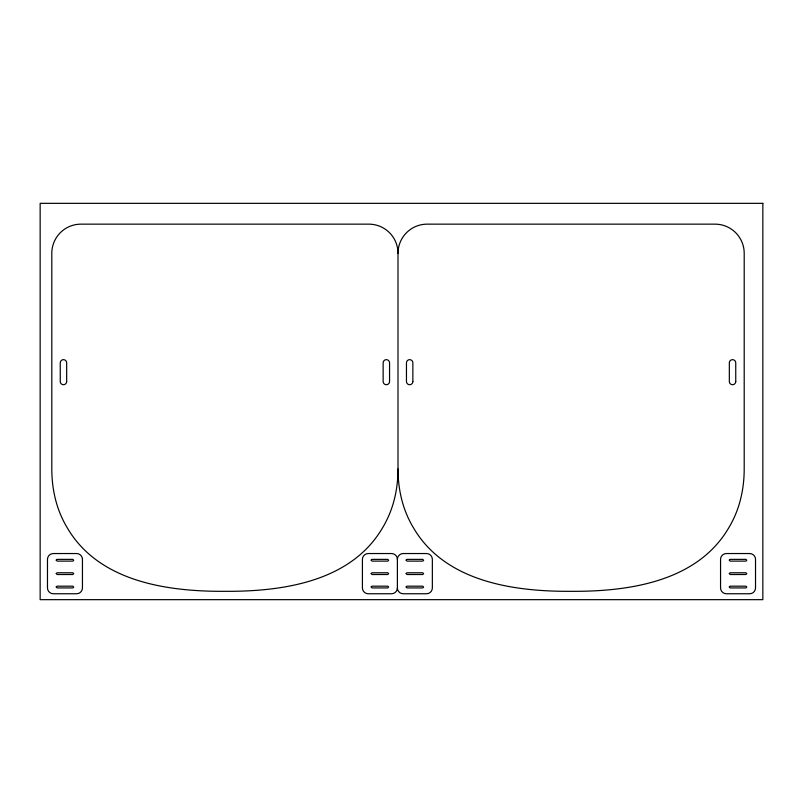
<?xml version="1.0" encoding="UTF-8"?>
<svg xmlns="http://www.w3.org/2000/svg" width="803" height="803" viewBox="0 0 803 803"><rect width="100%" height="100%" fill="white"/><g stroke="black" fill="none" stroke-linecap="round" stroke-linejoin="round"><path stroke-width="1.2" d="M397.385 559.37L397.385 587.726A5.832 5.832 0 0 1 391.563 593.758L368.246 593.758A5.832 5.832 0 0 1 362.414 587.926L362.414 559.37A5.832 5.832 0 0 1 368.246 553.538L391.563 553.538A5.832 5.832 0 0 1 397.385 559.37A5.832 5.832 0 0 1 403.216 553.538L426.523 553.538A5.832 5.832 0 0 1 432.355 559.37L432.355 587.726A5.832 5.832 0 0 1 426.523 593.758L403.216 593.758A5.832 5.832 0 0 1 397.385 587.926M398.007 468.932C397.987 483.647 395.618 498.422 390.248 512.163A104.912 104.912 0 0 1 382.178 528.444C350.359 582.045 281.793 591.66 224.9 591.319C168.018 591.66 99.452 582.045 67.633 528.444A104.912 104.912 0 0 1 59.563 512.163C54.192 498.422 51.824 483.647 51.804 468.932L51.804 253.286A29.139 29.139 0 0 1 80.952 224.147L368.858 224.147A29.139 29.139 0 0 1 398.007 253.286L398.007 468.932C398.017 483.647 400.396 498.422 405.756 512.163A104.912 104.912 0 0 0 413.826 528.444C445.655 582.045 514.221 591.66 571.104 591.319C627.986 591.66 696.552 582.045 728.381 528.444A104.912 104.912 0 0 0 736.451 512.163C741.811 498.422 744.19 483.647 744.2 468.932L744.2 253.286A29.139 29.139 0 0 0 715.061 224.147L427.146 224.147A29.139 29.139 0 0 0 398.007 253.286M82.448 559.37L82.448 587.726A5.832 5.832 0 0 1 76.626 593.758L53.309 593.758A5.832 5.832 0 0 1 47.477 587.926L47.477 559.37A5.832 5.832 0 0 1 53.309 553.538L76.626 553.538A5.832 5.832 0 0 1 82.448 559.37M56.23 560.143L57.103 561.116L72.902 561.116L73.705 560.273L72.902 559.37L57.103 559.37L56.24 560.082M56.23 573.553L57.103 574.516L72.902 574.516L73.705 573.673L72.902 572.77L57.103 572.77L56.24 573.483M56.23 586.953L57.103 587.926L72.902 587.926L73.705 587.083L72.902 586.18L57.103 586.18L56.24 586.893M371.167 560.143L372.03 561.116L387.839 561.116L388.642 560.273L387.839 559.37L372.03 559.37L371.177 560.082M371.167 573.553L372.03 574.516L387.839 574.516L388.642 573.673L387.839 572.77L372.03 572.77L371.177 573.483M371.167 586.953L372.03 587.926L387.839 587.926L388.642 587.083L387.839 586.18L372.03 586.18L371.177 586.893M406.137 560.143L407.001 561.116L422.8 561.116L423.613 560.273L422.739 559.37L406.94 559.37L406.147 560.082M406.137 573.553L407.001 574.516L422.8 574.516L423.613 573.673L422.739 572.77L406.94 572.77L406.147 573.483M406.137 586.953L407.001 587.926L422.8 587.926L423.613 587.083L422.739 586.18L406.94 586.18L406.147 586.893M729.295 560.143L730.168 561.116L745.967 561.116L746.78 560.273L745.967 559.37L730.168 559.37L729.305 560.082M729.295 573.553L730.168 574.516L745.967 574.516L746.78 573.673L745.967 572.77L730.168 572.77L729.305 573.483M729.295 586.953L730.168 587.926L745.967 587.926L746.78 587.083L745.967 586.18L730.168 586.18L729.305 586.893M762.85 203.34L40.15 203.34L40.15 599.66L762.85 599.66L762.85 203.34M749.691 553.538L726.374 553.538A5.832 5.832 0 0 0 720.552 559.37L720.552 587.726A5.832 5.832 0 0 0 726.374 593.758L749.691 593.758A5.832 5.832 0 0 0 755.523 587.926L755.523 559.37A5.832 5.832 0 0 0 749.691 553.538M735.749 381.505L735.749 362.856A3.202 3.202 0 0 0 732.547 359.654A3.202 3.202 0 0 0 729.335 362.856L729.335 381.505A3.202 3.202 0 0 0 732.547 384.707A3.202 3.202 0 0 0 735.749 381.505M412.862 381.505L412.862 362.856A3.202 3.202 0 0 0 409.66 359.654A3.202 3.202 0 0 0 406.459 362.856L406.459 381.505A3.202 3.202 0 0 0 409.66 384.707A3.202 3.202 0 0 0 412.862 381.505M389.555 381.505L389.555 362.856A3.202 3.202 0 0 0 386.343 359.654A3.202 3.202 0 0 0 383.141 362.856L383.141 381.505A3.202 3.202 0 0 0 386.343 384.707A3.202 3.202 0 0 0 389.555 381.505M66.669 381.505L66.669 362.856A3.202 3.202 0 0 0 63.467 359.654A3.202 3.202 0 0 0 60.255 362.856L60.255 381.505A3.202 3.202 0 0 0 63.467 384.707A3.202 3.202 0 0 0 66.669 381.505"/></g></svg>
